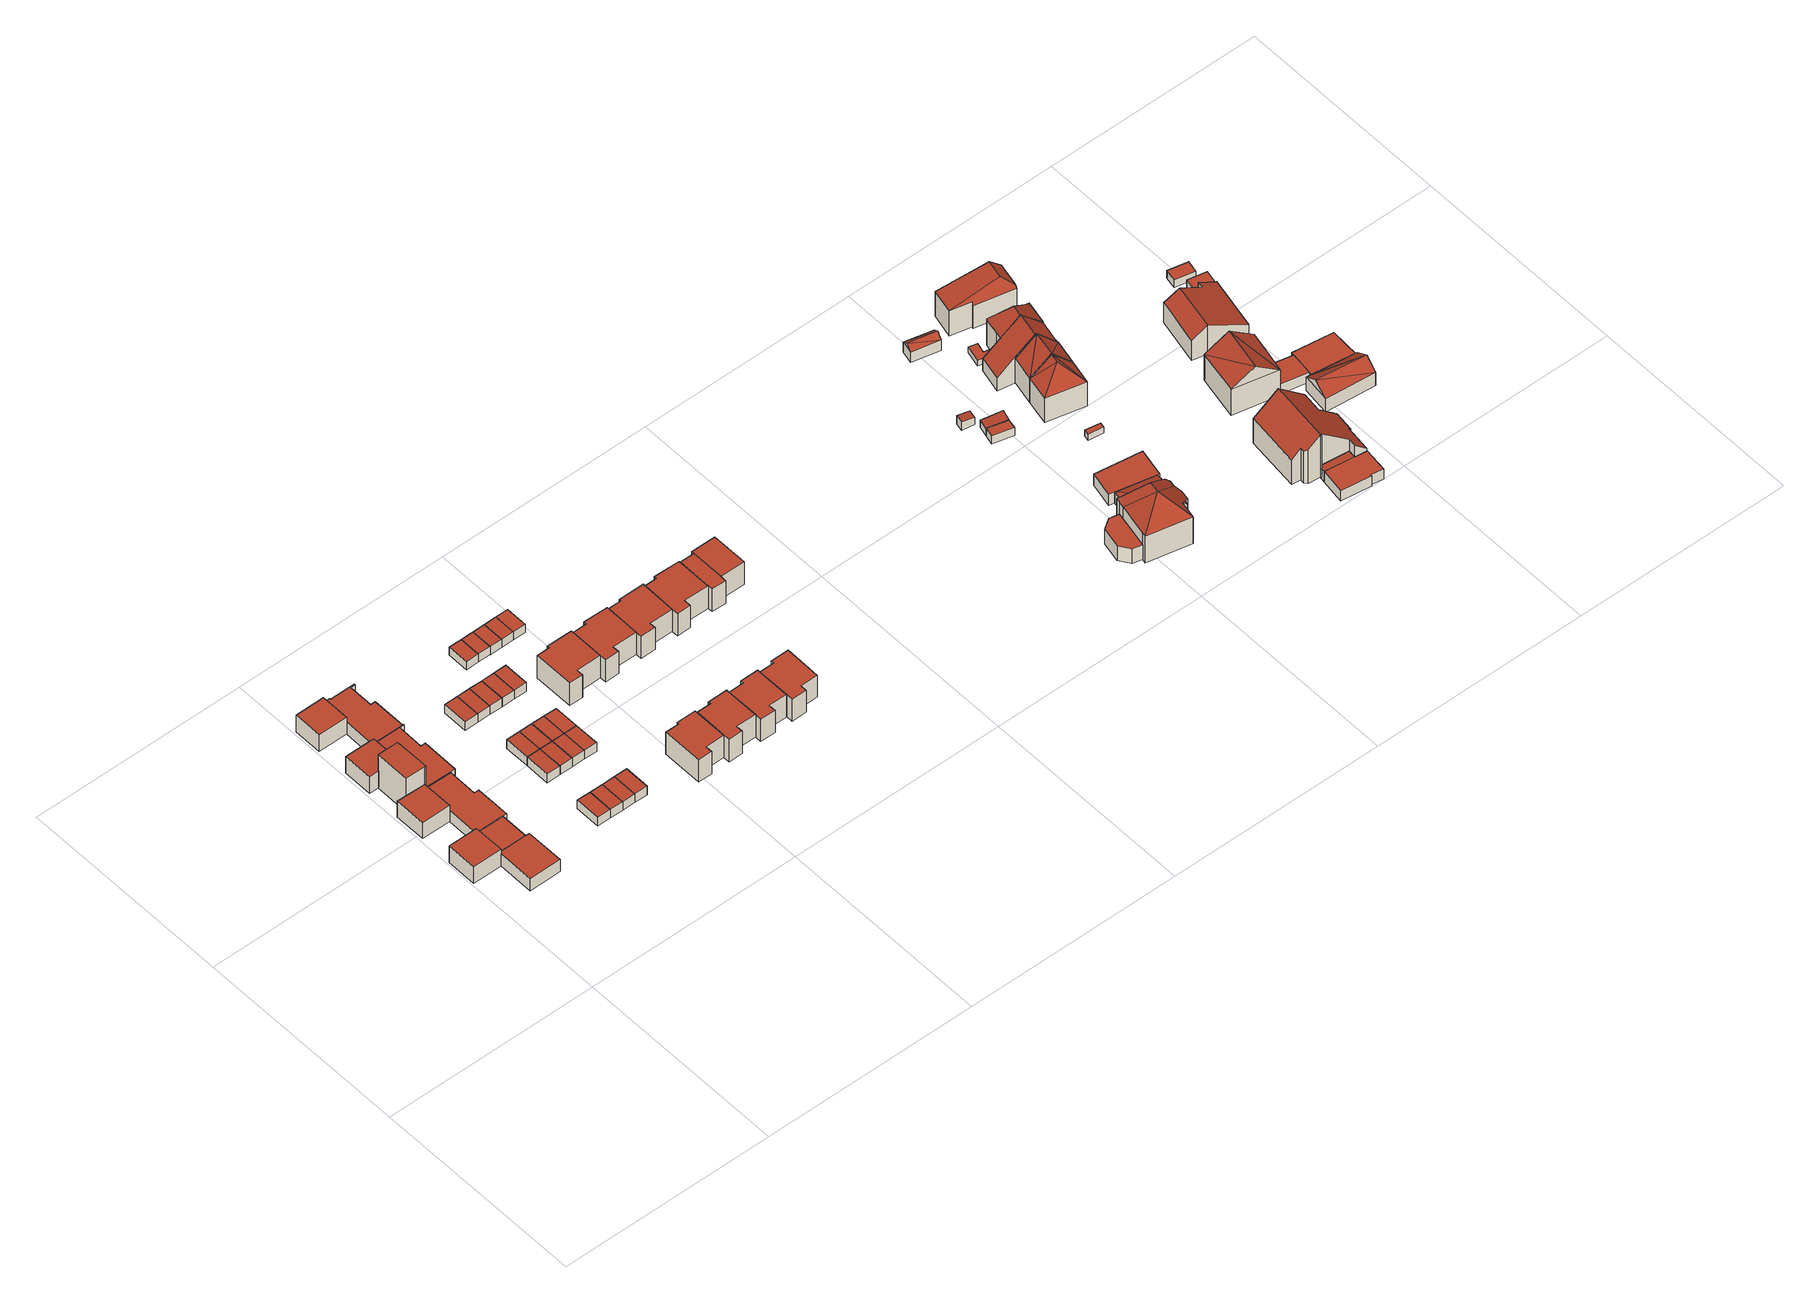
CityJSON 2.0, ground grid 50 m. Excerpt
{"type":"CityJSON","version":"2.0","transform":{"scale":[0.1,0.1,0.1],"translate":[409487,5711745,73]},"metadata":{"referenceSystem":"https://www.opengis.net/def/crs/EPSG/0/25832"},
"CityObjects":{
"building1":{"type":"Building","attributes":{"Gemeindeschluessel":"05978036","Geometrietyp2DReferenz":"3000","function":"31001_1000"},"children":["building1-1","building1-2","building1-3"]},
"building1-1":{"type":"BuildingPart","attributes":{"roofType":"1000","measuredHeight":3.28},"parents":["building1"],"geometry":[{"type":"MultiSurface","lod":"2","boundaries":[[[0,1,2,3]],[[1,4,5,2]],[[6,7,8,9]],[[6,0,3,7]],[[6,9,10,4,1,0]],[[3,2,5,11,8,7]],[[11,5,4,10]],[[9,8,11,10]]],"semantics":{"surfaces":[{"type":"WallSurface"},{"type":"RoofSurface"},{"type":"GroundSurface"},{"type":"ClosureSurface"}],"values":[0,0,0,0,1,2,3,3]}}]},
"building1-2":{"type":"BuildingPart","attributes":{"roofType":"1000","measuredHeight":3.27},"parents":["building1"],"geometry":[{"type":"MultiSurface","lod":"2","boundaries":[[[12,13,14,15]],[[13,9,8,14]],[[10,9,13,12]],[[15,14,8,11]],[[11,8,9,10]],[[11,10,12,15]]],"semantics":{"surfaces":[{"type":"WallSurface"},{"type":"RoofSurface"},{"type":"GroundSurface"},{"type":"ClosureSurface"}],"values":[0,0,1,2,3,3]}}]},
"building1-3":{"type":"BuildingPart","attributes":{"roofType":"1000","measuredHeight":4.59},"parents":["building1"],"geometry":[{"type":"MultiSurface","lod":"2","boundaries":[[[16,17,12,15,18]],[[19,20,21,5,4]],[[20,16,18,21]],[[20,19,17,16]],[[18,15,11,5,21]],[[4,10,12,17,19]],[[4,5,11,10]],[[10,11,15,12]]],"semantics":{"surfaces":[{"type":"WallSurface"},{"type":"RoofSurface"},{"type":"GroundSurface"},{"type":"ClosureSurface"}],"values":[0,0,0,1,2,0,3,3]}}]},
"building2":{"type":"Building","attributes":{"Gemeindeschluessel":"05978036","Geometrietyp2DReferenz":"3000","function":"31001_1000"},"children":["building2-1","building2-2"]},
"building2-1":{"type":"BuildingPart","attributes":{"roofType":"1000","measuredHeight":4.39},"parents":["building2"],"geometry":[{"type":"MultiSurface","lod":"2","boundaries":[[[22,23,24,25,26]],[[27,28,29,30,31]],[[28,22,26,29]],[[28,27,23,22]],[[26,25,30,29]],[[31,24,23,27]],[[31,30,25,24]]],"semantics":{"surfaces":[{"type":"WallSurface"},{"type":"RoofSurface"},{"type":"GroundSurface"},{"type":"ClosureSurface"}],"values":[0,0,0,1,2,0,3]}}]},
"building2-2":{"type":"BuildingPart","attributes":{"roofType":"1000","measuredHeight":3.08},"parents":["building2"],"geometry":[{"type":"MultiSurface","lod":"2","boundaries":[[[32,33,34,35]],[[33,36,37,34]],[[36,31,30,37]],[[24,38,39,25]],[[38,40,41,39]],[[40,42,43,41]],[[42,44,45,43]],[[44,32,35,45]],[[44,42,40,38,24,31,36,33,32]],[[35,34,37,30,25,39,41,43,45]],[[25,30,31,24]]],"semantics":{"surfaces":[{"type":"WallSurface"},{"type":"RoofSurface"},{"type":"GroundSurface"},{"type":"ClosureSurface"}],"values":[0,0,0,0,0,0,0,0,1,2,3]}}]},
"building3":{"type":"Building","attributes":{"Gemeindeschluessel":"05978036","Geometrietyp2DReferenz":"3000","function":"31001_1000"},"children":["building3-1","building3-2","building3-3"]},
"building3-1":{"type":"BuildingPart","attributes":{"roofType":"1000","measuredHeight":4.58},"parents":["building3"],"geometry":[{"type":"MultiSurface","lod":"2","boundaries":[[[46,47,48,49]],[[47,50,51,48]],[[50,52,53,51]],[[52,54,55,56,53]],[[54,52,50,47,46,57]],[[58,49,48,51,53,56]],[[49,58,59,57,46]],[[59,55,54,57]],[[58,56,55,59]]],"semantics":{"surfaces":[{"type":"WallSurface"},{"type":"RoofSurface"},{"type":"GroundSurface"},{"type":"ClosureSurface"}],"values":[0,0,0,0,1,2,3,0,3]}}]},
"building3-2":{"type":"BuildingPart","attributes":{"roofType":"1000","measuredHeight":3.16},"parents":["building3"],"geometry":[{"type":"MultiSurface","lod":"2","boundaries":[[[60,61,62,63]],[[61,64,65,62]],[[55,66,67,56]],[[66,68,69,67]],[[68,70,71,69]],[[70,72,73,71]],[[72,74,75,73]],[[74,76,77,75]],[[76,78,79,77]],[[78,80,81,79]],[[80,60,63,81]],[[80,78,76,74,72,70,68,66,55,59,64,61,60]],[[63,62,65,58,56,67,69,71,73,75,77,79,81]],[[56,58,59,55]],[[58,65,64,59]]],"semantics":{"surfaces":[{"type":"WallSurface"},{"type":"RoofSurface"},{"type":"GroundSurface"},{"type":"ClosureSurface"}],"values":[0,0,0,0,0,0,0,0,0,0,0,1,2,3,3]}}]},
"building3-3":{"type":"BuildingPart","attributes":{"roofType":"9999","measuredHeight":9.16},"parents":["building3"],"geometry":[{"type":"MultiSurface","lod":"2","boundaries":[[[82,83,84,85,86]],[[86,85,46,49,87]],[[57,46,85,84]],[[64,59,57,84,83]],[[83,82,88,65,64]],[[82,86,87,88]],[[57,59,58,49,46]],[[58,59,64,65]],[[87,49,58,65,88]]],"semantics":{"surfaces":[{"type":"RoofSurface"},{"type":"WallSurface"},{"type":"GroundSurface"}],"values":[0,1,1,1,1,1,1,1,2]}}]},
"building4":{"type":"Building","attributes":{"Gemeindeschluessel":"05978036","Geometrietyp2DReferenz":"3000","function":"31001_1000"},"children":["building4-1","building4-2"]},
"building4-1":{"type":"BuildingPart","attributes":{"roofType":"1000","measuredHeight":4.59},"parents":["building4"],"geometry":[{"type":"MultiSurface","lod":"2","boundaries":[[[89,90,91,92,93]],[[90,94,95,91]],[[94,96,97,98,95]],[[96,94,90,89]],[[92,91,95,98]],[[93,97,96,89]],[[93,92,98,97]]],"semantics":{"surfaces":[{"type":"WallSurface"},{"type":"RoofSurface"},{"type":"GroundSurface"},{"type":"ClosureSurface"}],"values":[0,0,0,1,2,0,3]}}]},
"building4-2":{"type":"BuildingPart","attributes":{"roofType":"1000","measuredHeight":3.27},"parents":["building4"],"geometry":[{"type":"MultiSurface","lod":"2","boundaries":[[[97,99,100,98]],[[99,101,102,100]],[[101,103,104,102]],[[103,105,106,104]],[[105,107,108,106]],[[107,109,110,108]],[[109,111,112,110]],[[111,68,113,112]],[[68,66,114,113]],[[66,115,116,114]],[[115,93,92,116]],[[115,66,68,111,109,107,105,103,101,99,97,93]],[[92,98,100,102,104,106,108,110,112,113,114,116]],[[98,92,93,97]]],"semantics":{"surfaces":[{"type":"WallSurface"},{"type":"RoofSurface"},{"type":"GroundSurface"},{"type":"ClosureSurface"}],"values":[0,0,0,0,0,0,0,0,0,0,0,1,2,3]}}]},
"building5":{"type":"Building","attributes":{"Gemeindeschluessel":"05978036","Geometrietyp2DReferenz":"3000","function":"31001_2460","roofType":"1000","measuredHeight":2.45},"geometry":[{"type":"MultiSurface","lod":"2","boundaries":[[[117,118,119,120]],[[118,121,122,119]],[[121,123,124,122]],[[123,117,120,124]],[[123,121,118,117]],[[120,119,122,124]]],"semantics":{"surfaces":[{"type":"WallSurface"},{"type":"RoofSurface"},{"type":"GroundSurface"}],"values":[0,0,0,0,1,2]}}]},
"building6":{"type":"Building","attributes":{"Gemeindeschluessel":"05978036","Geometrietyp2DReferenz":"3000","function":"31001_2460","roofType":"1000","measuredHeight":2.44},"geometry":[{"type":"MultiSurface","lod":"2","boundaries":[[[117,123,124,120]],[[123,125,126,124]],[[125,127,128,126]],[[127,117,120,128]],[[127,125,123,117]],[[120,124,126,128]]],"semantics":{"surfaces":[{"type":"WallSurface"},{"type":"RoofSurface"},{"type":"GroundSurface"}],"values":[0,0,0,0,1,2]}}]},
"building7":{"type":"Building","attributes":{"Gemeindeschluessel":"05978036","Geometrietyp2DReferenz":"3000","function":"31001_2460","roofType":"1000","measuredHeight":2.41},"geometry":[{"type":"MultiSurface","lod":"2","boundaries":[[[129,130,131,132]],[[130,133,134,131]],[[133,135,136,134]],[[135,129,132,136]],[[135,133,130,129]],[[132,131,134,136]]],"semantics":{"surfaces":[{"type":"WallSurface"},{"type":"RoofSurface"},{"type":"GroundSurface"}],"values":[0,0,0,0,1,2]}}]},
"building8":{"type":"Building","attributes":{"Gemeindeschluessel":"05978036","Geometrietyp2DReferenz":"3000","function":"31001_2460","roofType":"1000","measuredHeight":2.42},"geometry":[{"type":"MultiSurface","lod":"2","boundaries":[[[129,137,138,132]],[[137,139,140,138]],[[139,130,131,140]],[[130,129,132,131]],[[130,139,137,129]],[[132,138,140,131]]],"semantics":{"surfaces":[{"type":"WallSurface"},{"type":"RoofSurface"},{"type":"GroundSurface"}],"values":[0,0,0,0,1,2]}}]},
"building9":{"type":"Building","attributes":{"Gemeindeschluessel":"05978036","Geometrietyp2DReferenz":"3000","function":"31001_2460","roofType":"1000","measuredHeight":2.46},"geometry":[{"type":"MultiSurface","lod":"2","boundaries":[[[127,125,126,128]],[[125,141,142,126]],[[141,143,144,142]],[[143,127,128,144]],[[143,141,125,127]],[[128,126,142,144]]],"semantics":{"surfaces":[{"type":"WallSurface"},{"type":"RoofSurface"},{"type":"GroundSurface"}],"values":[0,0,0,0,1,2]}}]},
"building10":{"type":"Building","attributes":{"Gemeindeschluessel":"05978036","Geometrietyp2DReferenz":"3000","function":"31001_2460","roofType":"1000","measuredHeight":2.4},"geometry":[{"type":"MultiSurface","lod":"2","boundaries":[[[145,146,147,148]],[[146,149,150,147]],[[149,151,152,150]],[[151,145,148,152]],[[151,149,146,145]],[[148,147,150,152]]],"semantics":{"surfaces":[{"type":"WallSurface"},{"type":"RoofSurface"},{"type":"GroundSurface"}],"values":[0,0,0,0,1,2]}}]},
"building11":{"type":"Building","attributes":{"Gemeindeschluessel":"05978036","Geometrietyp2DReferenz":"3000","function":"31001_2460","roofType":"1000","measuredHeight":2.41},"geometry":[{"type":"MultiSurface","lod":"2","boundaries":[[[133,130,131,134]],[[130,153,154,131]],[[153,155,156,154]],[[155,133,134,156]],[[155,153,130,133]],[[134,131,154,156]]],"semantics":{"surfaces":[{"type":"WallSurface"},{"type":"RoofSurface"},{"type":"GroundSurface"}],"values":[0,0,0,0,1,2]}}]},
"building12":{"type":"Building","attributes":{"Gemeindeschluessel":"05978036","Geometrietyp2DReferenz":"3000","function":"31001_2460","roofType":"1000","measuredHeight":2.45},"geometry":[{"type":"MultiSurface","lod":"2","boundaries":[[[130,139,157,158]],[[139,159,160,157]],[[159,153,161,160]],[[153,130,158,161]],[[153,159,139,130]],[[158,157,160,161]]],"semantics":{"surfaces":[{"type":"WallSurface"},{"type":"RoofSurface"},{"type":"GroundSurface"}],"values":[0,0,0,0,1,2]}}]},
"building13":{"type":"Building","attributes":{"Gemeindeschluessel":"05978036","Geometrietyp2DReferenz":"3000","function":"31001_2460","roofType":"1000","measuredHeight":2.43},"geometry":[{"type":"MultiSurface","lod":"2","boundaries":[[[143,141,142,144]],[[141,162,163,142]],[[162,164,165,163]],[[164,143,144,165]],[[164,162,141,143]],[[144,142,163,165]]],"semantics":{"surfaces":[{"type":"WallSurface"},{"type":"RoofSurface"},{"type":"GroundSurface"}],"values":[0,0,0,0,1,2]}}]},
"building14":{"type":"Building","attributes":{"Gemeindeschluessel":"05978036","Geometrietyp2DReferenz":"3000","function":"31001_2460","roofType":"1000","measuredHeight":2.4},"geometry":[{"type":"MultiSurface","lod":"2","boundaries":[[[145,151,152,148]],[[151,166,167,152]],[[166,168,169,167]],[[168,145,148,169]],[[168,166,151,145]],[[148,152,167,169]]],"semantics":{"surfaces":[{"type":"WallSurface"},{"type":"RoofSurface"},{"type":"GroundSurface"}],"values":[0,0,0,0,1,2]}}]},
"building15":{"type":"Building","attributes":{"Gemeindeschluessel":"05978036","Geometrietyp2DReferenz":"3000","function":"31001_2460","roofType":"1000","measuredHeight":2.41},"geometry":[{"type":"MultiSurface","lod":"2","boundaries":[[[155,153,154,156]],[[153,170,171,154]],[[170,172,173,171]],[[172,155,156,173]],[[172,170,153,155]],[[156,154,171,173]]],"semantics":{"surfaces":[{"type":"WallSurface"},{"type":"RoofSurface"},{"type":"GroundSurface"}],"values":[0,0,0,0,1,2]}}]},
"building16":{"type":"Building","attributes":{"Gemeindeschluessel":"05978036","Geometrietyp2DReferenz":"3000","function":"31001_2460","roofType":"1000","measuredHeight":2.45},"geometry":[{"type":"MultiSurface","lod":"2","boundaries":[[[153,159,160,161]],[[159,174,175,160]],[[174,170,176,175]],[[170,153,161,176]],[[170,174,159,153]],[[161,160,175,176]]],"semantics":{"surfaces":[{"type":"WallSurface"},{"type":"RoofSurface"},{"type":"GroundSurface"}],"values":[0,0,0,0,1,2]}}]},
"building17":{"type":"Building","attributes":{"Gemeindeschluessel":"05978036","Geometrietyp2DReferenz":"3000","function":"31001_2460","roofType":"1000","measuredHeight":2.39},"geometry":[{"type":"MultiSurface","lod":"2","boundaries":[[[168,166,167,169]],[[166,177,178,167]],[[177,179,180,178]],[[179,168,169,180]],[[179,177,166,168]],[[169,167,178,180]]],"semantics":{"surfaces":[{"type":"WallSurface"},{"type":"RoofSurface"},{"type":"GroundSurface"}],"values":[0,0,0,0,1,2]}}]},
"building18":{"type":"Building","attributes":{"Gemeindeschluessel":"05978036","Geometrietyp2DReferenz":"3000","function":"31001_2460","roofType":"1000","measuredHeight":2.36},"geometry":[{"type":"MultiSurface","lod":"2","boundaries":[[[181,172,173,182]],[[172,170,171,173]],[[170,183,184,171]],[[183,185,186,184]],[[185,181,182,186]],[[185,183,170,172,181]],[[182,173,171,184,186]]],"semantics":{"surfaces":[{"type":"WallSurface"},{"type":"RoofSurface"},{"type":"GroundSurface"}],"values":[0,0,0,0,0,1,2]}}]},
"building19":{"type":"Building","attributes":{"Gemeindeschluessel":"05978036","Geometrietyp2DReferenz":"3000","function":"31001_2460","roofType":"1000","measuredHeight":2.41},"geometry":[{"type":"MultiSurface","lod":"2","boundaries":[[[170,174,187,171]],[[174,188,189,187]],[[188,183,184,189]],[[183,170,171,184]],[[183,188,174,170]],[[171,187,189,184]]],"semantics":{"surfaces":[{"type":"WallSurface"},{"type":"RoofSurface"},{"type":"GroundSurface"}],"values":[0,0,0,0,1,2]}}]},
"building20":{"type":"Building","attributes":{"Gemeindeschluessel":"05978036","Geometrietyp2DReferenz":"3000","function":"31001_2460","roofType":"1000","measuredHeight":2.41},"geometry":[{"type":"MultiSurface","lod":"2","boundaries":[[[179,177,178,180]],[[177,190,191,178]],[[190,192,193,191]],[[192,179,180,193]],[[192,190,177,179]],[[180,178,191,193]]],"semantics":{"surfaces":[{"type":"WallSurface"},{"type":"RoofSurface"},{"type":"GroundSurface"}],"values":[0,0,0,0,1,2]}}]},
"building21":{"type":"Building","attributes":{"Gemeindeschluessel":"05978036","Geometrietyp2DReferenz":"3000","function":"31001_2460","roofType":"1000","measuredHeight":2.42},"geometry":[{"type":"MultiSurface","lod":"2","boundaries":[[[192,190,191,193]],[[190,194,195,191]],[[194,196,197,195]],[[196,192,193,197]],[[196,194,190,192]],[[193,191,195,197]]],"semantics":{"surfaces":[{"type":"WallSurface"},{"type":"RoofSurface"},{"type":"GroundSurface"}],"values":[0,0,0,0,1,2]}}]},
"building22":{"type":"Building","attributes":{"Gemeindeschluessel":"05978036","Geometrietyp2DReferenz":"3000","function":"31001_2460","roofType":"1000","measuredHeight":2.28},"geometry":[{"type":"MultiSurface","lod":"2","boundaries":[[[198,199,200,201]],[[199,202,203,200]],[[202,204,205,203]],[[204,198,201,205]],[[204,202,199,198]],[[201,200,203,205]]],"semantics":{"surfaces":[{"type":"WallSurface"},{"type":"RoofSurface"},{"type":"GroundSurface"}],"values":[0,0,0,0,1,2]}}]},
"building23":{"type":"Building","attributes":{"Gemeindeschluessel":"05978036","Geometrietyp2DReferenz":"3000","function":"31001_1000","roofType":"1000","measuredHeight":6.17},"geometry":[{"type":"MultiSurface","lod":"2","boundaries":[[[206,207,208,209]],[[207,210,211,208]],[[210,212,213,211]],[[212,214,215,213]],[[214,216,217,215]],[[216,218,219,217]],[[218,220,221,219]],[[220,222,223,221]],[[222,206,209,223]],[[222,220,218,216,214,212,210,207,206]],[[209,208,211,213,215,217,219,221,223]]],"semantics":{"surfaces":[{"type":"WallSurface"},{"type":"RoofSurface"},{"type":"GroundSurface"}],"values":[0,0,0,0,0,0,0,0,0,1,2]}}]},
"building24":{"type":"Building","attributes":{"Gemeindeschluessel":"05978036","Geometrietyp2DReferenz":"3000","function":"31001_2460","roofType":"1000","measuredHeight":2.29},"geometry":[{"type":"MultiSurface","lod":"2","boundaries":[[[204,202,203,205]],[[202,224,225,203]],[[224,226,227,225]],[[226,204,205,227]],[[226,224,202,204]],[[205,203,225,227]]],"semantics":{"surfaces":[{"type":"WallSurface"},{"type":"RoofSurface"},{"type":"GroundSurface"}],"values":[0,0,0,0,1,2]}}]},
"building25":{"type":"Building","attributes":{"Gemeindeschluessel":"05978036","Geometrietyp2DReferenz":"3000","function":"31001_2460","roofType":"1000","measuredHeight":2.33},"geometry":[{"type":"MultiSurface","lod":"2","boundaries":[[[226,224,228,229]],[[224,230,231,228]],[[230,232,233,231]],[[232,226,229,233]],[[232,230,224,226]],[[229,228,231,233]]],"semantics":{"surfaces":[{"type":"WallSurface"},{"type":"RoofSurface"},{"type":"GroundSurface"}],"values":[0,0,0,0,1,2]}}]},
"building26":{"type":"Building","attributes":{"Gemeindeschluessel":"05978036","Geometrietyp2DReferenz":"3000","function":"31001_1000","roofType":"1000","measuredHeight":6.15},"geometry":[{"type":"MultiSurface","lod":"2","boundaries":[[[234,235,236,237]],[[235,238,239,236]],[[238,240,241,239]],[[240,242,243,241]],[[242,244,245,243]],[[244,246,247,245]],[[246,248,249,247]],[[248,250,251,249]],[[250,234,237,251]],[[250,248,246,244,242,240,238,235,234]],[[237,236,239,241,243,245,247,249,251]]],"semantics":{"surfaces":[{"type":"WallSurface"},{"type":"RoofSurface"},{"type":"GroundSurface"}],"values":[0,0,0,0,0,0,0,0,0,1,2]}}]},
"building27":{"type":"Building","attributes":{"Gemeindeschluessel":"05978036","Geometrietyp2DReferenz":"3000","function":"31001_2460","roofType":"1000","measuredHeight":2.33},"geometry":[{"type":"MultiSurface","lod":"2","boundaries":[[[232,230,231,233]],[[230,252,253,231]],[[252,254,255,253]],[[254,232,233,255]],[[254,252,230,232]],[[233,231,253,255]]],"semantics":{"surfaces":[{"type":"WallSurface"},{"type":"RoofSurface"},{"type":"GroundSurface"}],"values":[0,0,0,0,1,2]}}]},
"building28":{"type":"Building","attributes":{"Gemeindeschluessel":"05978036","Geometrietyp2DReferenz":"3000","function":"31001_1000","roofType":"1000","measuredHeight":6.19},"geometry":[{"type":"MultiSurface","lod":"2","boundaries":[[[256,257,209,258]],[[257,259,223,209]],[[259,260,261,223]],[[260,262,263,261]],[[262,264,265,263]],[[264,266,267,265]],[[266,268,269,267]],[[268,270,271,269]],[[270,272,273,271]],[[272,256,258,273]],[[272,270,268,266,264,262,260,259,257,256]],[[258,209,223,261,263,265,267,269,271,273]]],"semantics":{"surfaces":[{"type":"WallSurface"},{"type":"RoofSurface"},{"type":"GroundSurface"}],"values":[0,0,0,0,0,0,0,0,0,0,1,2]}}]},
"building29":{"type":"Building","attributes":{"Gemeindeschluessel":"05978036","Geometrietyp2DReferenz":"3000","function":"31001_2460","roofType":"1000","measuredHeight":2.33},"geometry":[{"type":"MultiSurface","lod":"2","boundaries":[[[254,252,253,255]],[[252,274,275,253]],[[274,276,277,275]],[[276,254,255,277]],[[276,274,252,254]],[[255,253,275,277]]],"semantics":{"surfaces":[{"type":"WallSurface"},{"type":"RoofSurface"},{"type":"GroundSurface"}],"values":[0,0,0,0,1,2]}}]},
"building30":{"type":"Building","attributes":{"Gemeindeschluessel":"05978036","Geometrietyp2DReferenz":"3000","function":"31001_1000","roofType":"1000","measuredHeight":6.08},"geometry":[{"type":"MultiSurface","lod":"2","boundaries":[[[278,234,279,280]],[[234,250,281,279]],[[250,282,283,281]],[[282,284,285,283]],[[284,286,287,285]],[[286,288,289,287]],[[288,290,291,289]],[[290,292,293,291]],[[292,294,295,293]],[[294,278,280,295]],[[294,292,290,288,286,284,282,250,234,278]],[[280,279,281,283,285,287,289,291,293,295]]],"semantics":{"surfaces":[{"type":"WallSurface"},{"type":"RoofSurface"},{"type":"GroundSurface"}],"values":[0,0,0,0,0,0,0,0,0,0,1,2]}}]},
"building31":{"type":"Building","attributes":{"Gemeindeschluessel":"05978036","Geometrietyp2DReferenz":"3000","function":"31001_1000","roofType":"1000","measuredHeight":6.13},"geometry":[{"type":"MultiSurface","lod":"2","boundaries":[[[296,297,269,298]],[[297,299,267,269]],[[299,300,301,267]],[[300,302,303,301]],[[302,304,305,303]],[[304,306,307,305]],[[306,308,309,307]],[[308,310,311,309]],[[310,312,313,311]],[[312,296,298,313]],[[312,310,308,306,304,302,300,299,297,296]],[[298,269,267,301,303,305,307,309,311,313]]],"semantics":{"surfaces":[{"type":"WallSurface"},{"type":"RoofSurface"},{"type":"GroundSurface"}],"values":[0,0,0,0,0,0,0,0,0,0,1,2]}}]},
"building32":{"type":"Building","attributes":{"Gemeindeschluessel":"05978036","Geometrietyp2DReferenz":"3000","function":"31001_1000","roofType":"1000","measuredHeight":6.08},"geometry":[{"type":"MultiSurface","lod":"2","boundaries":[[[314,290,291,315]],[[290,288,289,291]],[[288,316,317,289]],[[316,318,319,317]],[[318,320,321,319]],[[320,322,323,321]],[[322,324,325,323]],[[324,326,327,325]],[[326,328,329,327]],[[328,314,315,329]],[[328,326,324,322,320,318,316,288,290,314]],[[315,291,289,317,319,321,323,325,327,329]]],"semantics":{"surfaces":[{"type":"WallSurface"},{"type":"RoofSurface"},{"type":"GroundSurface"}],"values":[0,0,0,0,0,0,0,0,0,0,1,2]}}]},
"building33":{"type":"Building","attributes":{"Gemeindeschluessel":"05978036","Geometrietyp2DReferenz":"3000","function":"31001_1000","roofType":"1000","measuredHeight":6.02},"geometry":[{"type":"MultiSurface","lod":"2","boundaries":[[[330,308,331,332]],[[308,306,333,331]],[[306,334,335,333]],[[334,336,337,335]],[[336,338,339,337]],[[338,340,341,339]],[[340,342,343,341]],[[342,344,345,343]],[[344,330,332,345]],[[344,342,340,338,336,334,306,308,330]],[[332,331,333,335,337,339,341,343,345]]],"semantics":{"surfaces":[{"type":"WallSurface"},{"type":"RoofSurface"},{"type":"GroundSurface"}],"values":[0,0,0,0,0,0,0,0,0,1,2]}}]},
"building34":{"type":"Building","attributes":{"Gemeindeschluessel":"05978036","Geometrietyp2DReferenz":"3000","function":"31001_1000","roofType":"1000","measuredHeight":6.11},"geometry":[{"type":"MultiSurface","lod":"2","boundaries":[[[346,324,325,347]],[[324,322,323,325]],[[322,348,349,323]],[[348,350,351,349]],[[350,352,353,351]],[[352,354,355,353]],[[354,356,357,355]],[[356,358,359,357]],[[358,360,361,359]],[[360,346,347,361]],[[360,358,356,354,352,350,348,322,324,346]],[[347,325,323,349,351,353,355,357,359,361]]],"semantics":{"surfaces":[{"type":"WallSurface"},{"type":"RoofSurface"},{"type":"GroundSurface"}],"values":[0,0,0,0,0,0,0,0,0,0,1,2]}}]},
"building35":{"type":"Building","attributes":{"Gemeindeschluessel":"05978036","Geometrietyp2DReferenz":"3000","function":"31001_1000"},"children":["building35-1","building35-2"]},
"building35-1":{"type":"BuildingPart","attributes":{"roofType":"1000","measuredHeight":6.22},"parents":["building35"],"geometry":[{"type":"MultiSurface","lod":"2","boundaries":[[[362,363,357,364]],[[363,365,355,357]],[[365,366,367,355]],[[368,369,370,371]],[[368,362,364,369]],[[368,371,366,365,363,362]],[[364,357,355,367,370,369]],[[371,370,367,366]]],"semantics":{"surfaces":[{"type":"WallSurface"},{"type":"RoofSurface"},{"type":"GroundSurface"},{"type":"ClosureSurface"}],"values":[0,0,0,0,0,1,2,3]}}]},
"building35-2":{"type":"BuildingPart","attributes":{"roofType":"1000","measuredHeight":6.2},"parents":["building35"],"geometry":[{"type":"MultiSurface","lod":"2","boundaries":[[[372,373,374,375]],[[373,371,370,374]],[[366,376,377,367]],[[376,372,375,377]],[[376,366,371,373,372]],[[375,374,370,367,377]],[[367,370,371,366]]],"semantics":{"surfaces":[{"type":"WallSurface"},{"type":"RoofSurface"},{"type":"GroundSurface"},{"type":"ClosureSurface"}],"values":[0,0,0,0,1,2,3]}}]},
"building36":{"type":"Building","attributes":{"Gemeindeschluessel":"05978036","Geometrietyp2DReferenz":"3000","function":"31001_1000"},"children":["building36-1","building36-2"]},
"building36-1":{"type":"BuildingPart","attributes":{"roofType":"1000","measuredHeight":3.98},"parents":["building36"],"geometry":[{"type":"MultiSurface","lod":"2","boundaries":[[[378,379,380,381]],[[379,382,383,380]],[[382,384,385,383]],[[386,387,388,389]],[[387,378,381,388]],[[387,386,390,384,382,379,378]],[[381,380,383,385,391,389,388]],[[389,391,390,386]],[[391,385,384,390]]],"semantics":{"surfaces":[{"type":"WallSurface"},{"type":"RoofSurface"},{"type":"GroundSurface"},{"type":"ClosureSurface"}],"values":[0,0,0,0,0,1,2,3,3]}}]},
"building36-2":{"type":"BuildingPart","attributes":{"roofType":"3200","measuredHeight":12.76},"parents":["building36"],"geometry":[{"type":"MultiSurface","lod":"2","boundaries":[[[392,393,394,395]],[[393,396,397,394]],[[396,398,399,397]],[[398,400,401,399]],[[400,402,389,401]],[[402,386,389]],[[403,385,384]],[[403,404,405,385]],[[404,406,407,405]],[[406,408,409,407]],[[408,410,411,409]],[[410,412,413,411]],[[412,414,415,413]],[[414,416,417,415]],[[416,418,419,417]],[[418,392,395,419]],[[408,406,404,420]],[[400,398,421]],[[404,403,422,421,420]],[[422,402,400,421]],[[414,412,410,408,420,421]],[[398,396,393,392,418,416,414,421]],[[395,394,397,399,401,389,391,385,405,407,409,411,413,415,417,419]],[[390,386,402,422]],[[391,389,386,390]],[[403,384,390,422]],[[391,390,384,385]]],"semantics":{"surfaces":[{"type":"WallSurface"},{"type":"RoofSurface"},{"type":"GroundSurface"},{"type":"ClosureSurface"}],"values":[0,0,0,0,0,0,0,0,0,0,0,0,0,0,0,0,1,1,1,1,1,1,2,0,3,0,3]}}]},
"building37":{"type":"Building","attributes":{"Gemeindeschluessel":"05978036","Geometrietyp2DReferenz":"3000","function":"31001_2460","roofType":"2100","measuredHeight":2.32},"geometry":[{"type":"MultiSurface","lod":"2","boundaries":[[[423,424,425,426]],[[424,427,428,425]],[[427,429,430,428]],[[429,423,426,430]],[[429,427,424,423]],[[426,425,428,430]]],"semantics":{"surfaces":[{"type":"WallSurface"},{"type":"RoofSurface"},{"type":"GroundSurface"}],"values":[0,0,0,0,1,2]}}]},
"building38":{"type":"Building","attributes":{"Gemeindeschluessel":"05978036","Geometrietyp2DReferenz":"3000","function":"51009_1610","roofType":"5000","measuredHeight":3.89},"geometry":[{"type":"MultiSurface","lod":"2","boundaries":[[[431,432,433,434]],[[432,435,411,433]],[[435,436,407,411]],[[436,431,434,407]],[[437,438,436,435]],[[437,435,432]],[[438,437,432,431]],[[438,431,436]],[[434,433,411,407]]],"semantics":{"surfaces":[{"type":"WallSurface"},{"type":"RoofSurface"},{"type":"GroundSurface"}],"values":[0,0,0,0,1,0,1,1,2]}}]},
"building39":{"type":"Building","attributes":{"Gemeindeschluessel":"05978036","Geometrietyp2DReferenz":"3000","function":"31001_2460","roofType":"2100","measuredHeight":2.14},"geometry":[{"type":"MultiSurface","lod":"2","boundaries":[[[439,440,441,442]],[[440,443,444,441]],[[443,445,446,444]],[[445,439,442,446]],[[445,443,440,439]],[[442,441,444,446]]],"semantics":{"surfaces":[{"type":"WallSurface"},{"type":"RoofSurface"},{"type":"GroundSurface"}],"values":[0,0,0,0,1,2]}}]},
"building40":{"type":"Building","attributes":{"Gemeindeschluessel":"05978036","Geometrietyp2DReferenz":"3000","function":"31001_2460","roofType":"2100","measuredHeight":2.29},"geometry":[{"type":"MultiSurface","lod":"2","boundaries":[[[447,448,441,444]],[[448,449,450,441]],[[449,451,452,450]],[[451,447,444,452]],[[451,449,448,447]],[[444,441,450,452]]],"semantics":{"surfaces":[{"type":"WallSurface"},{"type":"RoofSurface"},{"type":"GroundSurface"}],"values":[0,0,0,0,1,2]}}]},
"building41":{"type":"Building","attributes":{"Gemeindeschluessel":"05978036","Geometrietyp2DReferenz":"3000","function":"31001_2460","roofType":"1000","measuredHeight":3.04},"geometry":[{"type":"MultiSurface","lod":"2","boundaries":[[[453,454,455,456]],[[454,457,458,455]],[[457,459,460,458]],[[459,432,433,460]],[[432,431,434,433]],[[431,453,456,434]],[[431,432,459,457,454,453]],[[456,455,458,460,433,434]]],"semantics":{"surfaces":[{"type":"WallSurface"},{"type":"RoofSurface"},{"type":"GroundSurface"}],"values":[0,0,0,0,0,0,1,2]}}]},
"building42":{"type":"Building","attributes":{"Gemeindeschluessel":"05978036","Geometrietyp2DReferenz":"3000","function":"31001_2500","roofType":"1000","measuredHeight":1.71},"geometry":[{"type":"MultiSurface","lod":"2","boundaries":[[[461,462,463,464]],[[462,465,466,463]],[[465,467,468,466]],[[467,461,464,468]],[[467,465,462,461]],[[464,463,466,468]]],"semantics":{"surfaces":[{"type":"WallSurface"},{"type":"RoofSurface"},{"type":"GroundSurface"}],"values":[0,0,0,0,1,2]}}]},
"building43":{"type":"Building","attributes":{"Gemeindeschluessel":"05978036","Geometrietyp2DReferenz":"3000","function":"31001_2460","roofType":"3100","measuredHeight":3.82},"geometry":[{"type":"MultiSurface","lod":"2","boundaries":[[[469,470,471,472]],[[470,473,474,471]],[[473,475,476,474]],[[475,469,472,476]],[[473,470,477]],[[469,475,478]],[[469,477,470]],[[477,469,478]],[[478,473,477]],[[473,478,475]],[[472,471,474,476]]],"semantics":{"surfaces":[{"type":"WallSurface"},{"type":"RoofSurface"},{"type":"GroundSurface"}],"values":[0,0,0,0,0,0,1,1,1,1,2]}}]},
"building44":{"type":"Building","attributes":{"Gemeindeschluessel":"05978036","Geometrietyp2DReferenz":"3000","function":"31001_1000","roofType":"5000","measuredHeight":11.13},"geometry":[{"type":"MultiSurface","lod":"2","boundaries":[[[479,480,481,482]],[[480,483,484,481]],[[483,485,486,484]],[[485,479,482,486]],[[483,480,487]],[[479,485,488]],[[488,480,479]],[[480,488,487]],[[485,487,488]],[[487,485,483]],[[482,481,484,486]]],"semantics":{"surfaces":[{"type":"WallSurface"},{"type":"RoofSurface"},{"type":"GroundSurface"}],"values":[0,0,0,0,1,0,1,1,1,1,2]}}]},
"building45":{"type":"Building","attributes":{"Gemeindeschluessel":"05978036","Geometrietyp2DReferenz":"3000","function":"31001_1000","roofType":"3100","measuredHeight":11.29},"geometry":[{"type":"MultiSurface","lod":"2","boundaries":[[[485,489,490,486]],[[489,491,492,490]],[[491,479,482,492]],[[479,485,486,482]],[[491,489,493]],[[485,479,494]],[[485,493,489]],[[493,485,494]],[[494,491,493]],[[491,494,479]],[[486,490,492,482]]],"semantics":{"surfaces":[{"type":"WallSurface"},{"type":"RoofSurface"},{"type":"GroundSurface"}],"values":[0,0,0,0,0,0,1,1,1,1,2]}}]},
"building46":{"type":"Building","attributes":{"Gemeindeschluessel":"05978036","Geometrietyp2DReferenz":"3000","function":"31001_1000","roofType":"5000","measuredHeight":11.3},"geometry":[{"type":"MultiSurface","lod":"2","boundaries":[[[495,496,497,498]],[[496,499,500,497]],[[499,501,502,500]],[[501,503,504,502]],[[503,505,506,504]],[[505,507,508,506]],[[507,495,498,508]],[[505,503,509,510,507]],[[510,509,501,499,496,495]],[[503,501,509]],[[495,507,510]],[[498,497,500,502,504,506,508]]],"semantics":{"surfaces":[{"type":"WallSurface"},{"type":"RoofSurface"},{"type":"GroundSurface"}],"values":[0,0,0,0,0,0,0,1,1,0,0,2]}}]},
"building47":{"type":"Building","attributes":{"Gemeindeschluessel":"05978036","Geometrietyp2DReferenz":"3000","function":"31001_1000"},"children":["building47-1","building47-2"]},
"building47-1":{"type":"BuildingPart","attributes":{"roofType":"5000","measuredHeight":11.48},"parents":["building47"],"geometry":[{"type":"MultiSurface","lod":"2","boundaries":[[[511,512,513,514]],[[512,515,516,517,513]],[[518,519,520,521]],[[522,523,519,524]],[[525,522,524,518,515,512]],[[511,523,522,525]],[[512,511,525]],[[519,518,524]],[[514,513,517,526,521,520]],[[521,526,527,516,515,518]],[[526,517,516,527]],[[514,520,519,523,511]],[[511,523,519]]],"semantics":{"surfaces":[{"type":"WallSurface"},{"type":"RoofSurface"},{"type":"GroundSurface"},{"type":"ClosureSurface"}],"values":[0,0,0,1,1,1,0,0,2,0,3,0,3]}}]},
"building47-2":{"type":"BuildingPart","attributes":{"roofType":"1000","measuredHeight":1.43},"parents":["building47"],"geometry":[{"type":"MultiSurface","lod":"2","boundaries":[[[528,529,530,531]],[[529,532,533,530]],[[532,534,535,533]],[[534,527,526,535]],[[516,528,531,517]],[[516,527,534,532,529,528]],[[531,530,533,535,526,517]],[[517,526,527,516]]],"semantics":{"surfaces":[{"type":"WallSurface"},{"type":"RoofSurface"},{"type":"GroundSurface"},{"type":"ClosureSurface"}],"values":[0,0,0,0,0,1,2,3]}}]},
"building48":{"type":"Building","attributes":{"Gemeindeschluessel":"05978036","Geometrietyp2DReferenz":"3000","function":"31001_1000","roofType":"5000","measuredHeight":9.03},"geometry":[{"type":"MultiSurface","lod":"2","boundaries":[[[536,537,538,539]],[[537,540,541,538]],[[540,542,543,541]],[[542,544,545,543]],[[544,546,547,545]],[[546,548,549,547]],[[548,550,551,549]],[[550,552,553,551]],[[552,554,555,553]],[[554,556,557,555]],[[556,558,559,557]],[[558,536,539,559]],[[554,552,550,548,546,560]],[[546,544,542,540,537,536,560]],[[536,558,556,554,560]],[[539,538,541,543,545,547,549,551,553,555,557,559]]],"semantics":{"surfaces":[{"type":"WallSurface"},{"type":"RoofSurface"},{"type":"GroundSurface"}],"values":[0,0,0,0,0,0,0,0,0,0,0,0,1,1,1,2]}}]},
"building49":{"type":"Building","attributes":{"Gemeindeschluessel":"05978036","Geometrietyp2DReferenz":"3000","function":"31001_2460"},"children":["building49-1","building49-2"]},
"building49-1":{"type":"BuildingPart","attributes":{"roofType":"1000","measuredHeight":2.83},"parents":["building49"],"geometry":[{"type":"MultiSurface","lod":"2","boundaries":[[[561,562,563,564]],[[562,565,566,563]],[[565,567,568,566]],[[567,569,570,568]],[[571,572,573,574]],[[571,575,576,572]],[[575,561,564,576]],[[575,571,574,569,567,565,562,561]],[[564,563,566,568,570,573,572,576]],[[574,573,570,569]]],"semantics":{"surfaces":[{"type":"WallSurface"},{"type":"RoofSurface"},{"type":"GroundSurface"},{"type":"ClosureSurface"}],"values":[0,0,0,0,0,0,0,1,2,3]}}]},
"building49-2":{"type":"BuildingPart","attributes":{"roofType":"2100","measuredHeight":2.88},"parents":["building49"],"geometry":[{"type":"MultiSurface","lod":"2","boundaries":[[[577,574,573,578]],[[569,579,580,570]],[[579,581,582,580]],[[581,577,578,582]],[[581,579,569,574,577]],[[578,573,570,580,582]],[[570,573,574,569]]],"semantics":{"surfaces":[{"type":"WallSurface"},{"type":"RoofSurface"},{"type":"GroundSurface"},{"type":"ClosureSurface"}],"values":[0,0,0,0,1,2,3]}}]},
"building50":{"type":"Building","attributes":{"Gemeindeschluessel":"05978036","Geometrietyp2DReferenz":"3000","function":"31001_1000","roofType":"3100","measuredHeight":11.63},"geometry":[{"type":"MultiSurface","lod":"2","boundaries":[[[583,584,585,586]],[[584,587,588,585]],[[587,589,590,588]],[[589,591,592,590]],[[591,593,594,592]],[[593,595,596,594]],[[595,597,598,596]],[[597,599,600,598]],[[599,601,602,600]],[[601,603,604,602]],[[603,605,606,604]],[[605,607,608,606]],[[607,609,610,608]],[[609,611,612,610]],[[611,613,614,612]],[[613,615,616,614]],[[615,583,586,616]],[[611,609,607,605,603,601,599]],[[599,597,595,593,591,589,587,584,583,615,613,611]],[[586,585,588,590,592,594,596,598,600,602,604,606,608,610,612,614,616]]],"semantics":{"surfaces":[{"type":"WallSurface"},{"type":"RoofSurface"},{"type":"GroundSurface"}],"values":[0,0,0,0,0,0,0,0,0,0,0,0,0,0,0,0,0,1,1,2]}}]},
"building51":{"type":"Building","attributes":{"Gemeindeschluessel":"05978036","Geometrietyp2DReferenz":"3000","function":"31001_1000"},"children":["building51-1","building51-2"]},
"building51-1":{"type":"BuildingPart","attributes":{"roofType":"3100","measuredHeight":10.86},"parents":["building51"],"geometry":[{"type":"MultiSurface","lod":"2","boundaries":[[[617,618,619,620]],[[618,621,622,619]],[[621,623,622]],[[624,625,626,627]],[[625,617,620,626]],[[617,628,629]],[[628,617,625]],[[624,621,618,629]],[[624,629,628]],[[624,628,625]],[[617,629,618]],[[620,619,622,630,627,626]],[[627,630,631,623,621,624]],[[630,622,623,631]]],"semantics":{"surfaces":[{"type":"WallSurface"},{"type":"RoofSurface"},{"type":"GroundSurface"},{"type":"ClosureSurface"}],"values":[0,0,0,0,0,1,1,1,1,0,0,2,0,3]}}]},
"building51-2":{"type":"BuildingPart","attributes":{"roofType":"1000","measuredHeight":2.79},"parents":["building51"],"geometry":[{"type":"MultiSurface","lod":"2","boundaries":[[[632,631,630,633]],[[623,634,635,622]],[[634,632,633,635]],[[634,623,631,632]],[[633,630,622,635]],[[622,630,631,623]]],"semantics":{"surfaces":[{"type":"WallSurface"},{"type":"RoofSurface"},{"type":"GroundSurface"},{"type":"ClosureSurface"}],"values":[0,0,0,1,2,3]}}]},
"building52":{"type":"Building","attributes":{"Gemeindeschluessel":"05978036","Geometrietyp2DReferenz":"3000","function":"31001_1000","roofType":"3100","measuredHeight":7.85},"geometry":[{"type":"MultiSurface","lod":"2","boundaries":[[[636,637,638,639]],[[637,640,641,638]],[[640,642,643,641]],[[642,644,645,643]],[[644,646,647,645]],[[646,648,649,647]],[[648,650,651,649]],[[650,636,639,651]],[[646,644,642,640]],[[640,637,636,650,648,646]],[[639,638,641,643,645,647,649,651]]],"semantics":{"surfaces":[{"type":"WallSurface"},{"type":"RoofSurface"},{"type":"GroundSurface"}],"values":[0,0,0,0,0,0,0,0,1,1,2]}}]},
"building53":{"type":"Building","attributes":{"Gemeindeschluessel":"05978036","Geometrietyp2DReferenz":"3000","function":"31001_1310","roofType":"5000","measuredHeight":5.63},"geometry":[{"type":"MultiSurface","lod":"2","boundaries":[[[652,653,654,655]],[[653,656,657,654]],[[656,658,659,657]],[[658,660,661,659]],[[660,662,663,661]],[[662,652,655,663]],[[662,664,653,652]],[[660,664,662]],[[660,665,664]],[[656,664,665]],[[665,658,656]],[[653,664,656]],[[658,665,660]],[[655,654,657,659,661,663]]],"semantics":{"surfaces":[{"type":"WallSurface"},{"type":"RoofSurface"},{"type":"GroundSurface"}],"values":[0,0,0,0,0,0,1,1,1,1,1,0,0,2]}}]},
"building54":{"type":"Building","attributes":{"Gemeindeschluessel":"05978036","Geometrietyp2DReferenz":"3000","function":"31001_2460","roofType":"1000","measuredHeight":2.77},"geometry":[{"type":"MultiSurface","lod":"2","boundaries":[[[666,667,668,663]],[[667,669,670,668]],[[669,671,672,670]],[[671,673,674,672]],[[673,675,676,674]],[[675,677,654,676]],[[677,678,655,654]],[[678,666,663,655]],[[678,677,675,673,671,669,667,666]],[[663,668,670,672,674,676,654,655]]],"semantics":{"surfaces":[{"type":"WallSurface"},{"type":"RoofSurface"},{"type":"GroundSurface"}],"values":[0,0,0,0,0,0,0,0,1,2]}}]},
"building55":{"type":"Building","attributes":{"Gemeindeschluessel":"05978036","Geometrietyp2DReferenz":"3000","function":"31001_2460","roofType":"1000","measuredHeight":2.14},"geometry":[{"type":"MultiSurface","lod":"2","boundaries":[[[679,680,681,682]],[[680,683,684,681]],[[683,685,686,684]],[[685,679,682,686]],[[685,683,680,679]],[[682,681,684,686]]],"semantics":{"surfaces":[{"type":"WallSurface"},{"type":"RoofSurface"},{"type":"GroundSurface"}],"values":[0,0,0,0,1,2]}}]},
"building56":{"type":"Building","attributes":{"Gemeindeschluessel":"05978036","Geometrietyp2DReferenz":"3000","function":"31001_2460","roofType":"1000","measuredHeight":2.1},"geometry":[{"type":"MultiSurface","lod":"2","boundaries":[[[687,688,689,690]],[[688,691,692,689]],[[691,693,694,692]],[[693,687,690,694]],[[693,691,688,687]],[[690,689,692,694]]],"semantics":{"surfaces":[{"type":"WallSurface"},{"type":"RoofSurface"},{"type":"GroundSurface"}],"values":[0,0,0,0,1,2]}}]}
},
"vertices":[
[145,257,43],[71,257,43],[71,257,10],[145,257,10],[71,340,43],[71,340,10],[145,345,43],[145,345,10],[136,345,10],[136,345,43],[71,345,43],[71,345,10],
[71,410,43],[136,410,43],[136,410,10],[71,410,10],
[4,410,56],[71,410,56],[4,410,10],[71,340,56],[4,340,56],[4,340,10],
[5,558,56],[71,557,56],[71,557,42],[71,557,12],[5,558,12],[71,486,56],[5,486,56],[5,486,12],[71,486,12],[71,486,42],
[146,410,42],[136,410,42],[136,410,12],[146,410,12],[71,410,42],[71,410,12],[75,558,42],[75,558,12],[136,557,42],[136,557,12],[135,490,42],[135,490,12],[146,490,42],[146,490,12],
[27,637,57],[6,637,57],[6,637,11],[27,637,11],[6,705,57],[6,705,11],[71,705,57],[71,705,11],[74,705,57],[74,705,43],[74,705,11],[74,637,57],[74,637,11],[74,637,43],
[146,557,43],[136,557,43],[136,557,11],[146,557,11],[75,558,43],[75,558,11],[135,705,43],[135,705,11],[146,705,43],[146,705,11],[148,705,43],[148,705,11],[148,703,43],[148,703,11],[138,703,43],[138,703,11],[137,643,43],[137,643,11],[148,643,43],[148,643,11],[147,557,43],[147,557,11],
[71,557,103],[75,558,103],[74,637,103],[27,637,103],[27,558,103],[27,558,11],[71,557,11],
[72,779,56],[5,779,56],[5,779,10],[72,779,10],[72,779,43],[5,845,56],[5,845,10],[72,845,56],[72,845,43],[72,845,10],
[88,845,43],[88,845,10],[88,842,43],[88,842,10],[146,842,43],[146,842,10],[146,839,43],[146,839,10],[135,839,43],[135,839,10],[135,783,43],[135,783,10],[146,783,43],[146,783,10],[146,705,10],[135,705,10],[71,705,43],[71,705,10],
[304,299,33],[273,299,33],[273,299,9],[304,299,9],[273,357,33],[273,357,9],[304,356,33],[304,356,9],
[334,356,33],[334,356,9],[334,298,33],[334,298,9],
[273,498,35],[304,498,35],[304,498,11],[273,498,11],[304,441,35],[304,441,11],[273,441,35],[273,441,11],
[273,556,35],[273,556,11],[304,556,35],[304,556,11],
[364,356,33],[364,356,9],[364,298,33],[364,298,9],
[274,640,36],[243,640,36],[243,640,12],[274,640,12],[243,698,36],[243,698,12],[274,698,36],[274,698,12],
[334,498,35],[334,498,11],[334,441,35],[334,441,11],
[304,556,10],[304,498,10],[334,556,35],[334,556,10],[334,498,10],
[394,356,33],[394,356,9],[394,298,33],[394,298,9],
[304,698,36],[304,698,12],[304,640,36],[304,640,12],
[364,498,35],[364,498,11],[364,441,35],[364,441,11],
[364,556,35],[364,556,10],[364,498,10],
[334,698,36],[334,698,12],[334,640,36],[334,640,12],
[394,441,35],[394,441,11],[394,498,35],[394,498,11],[394,446,35],[394,446,11],
[364,556,11],[394,555,35],[394,555,11],
[364,698,36],[364,698,12],[364,640,36],[364,640,12],
[394,698,36],[394,698,12],[394,640,36],[394,640,12],
[347,755,32],[347,804,32],[347,804,10],[347,755,10],[376,804,32],[376,804,10],[376,755,32],[376,755,10],
[560,271,76],[516,271,76],[516,271,15],[560,271,15],[516,255,76],[516,255,15],[484,255,76],[484,255,15],[484,348,76],[484,348,15],[516,348,76],[516,348,15],[516,353,76],[516,353,15],[560,353,76],[560,353,15],[560,347,76],[560,347,15],
[405,804,32],[405,804,10],[405,755,32],[405,755,10],
[405,804,9],[405,755,9],[433,804,32],[433,804,9],[433,755,32],[433,755,9],
[518,573,77],[461,573,77],[461,573,15],[518,573,15],[461,558,77],[461,558,15],[429,558,77],[429,558,15],[429,650,77],[429,650,15],[459,650,77],[459,650,15],[459,655,77],[459,655,15],[518,655,77],[518,655,15],[518,650,77],[518,650,15],
[462,805,32],[462,805,9],[462,755,32],[462,755,9],
[560,256,77],[560,271,77],[560,256,15],[560,347,77],[593,347,77],[593,347,15],[593,353,77],[593,353,15],[638,353,77],[638,353,15],[638,347,77],[638,347,15],[638,271,77],[638,271,15],[592,271,77],[592,271,15],[592,256,77],[592,256,15],
[491,805,32],[491,805,9],[491,755,32],[491,755,9],
[518,558,77],[518,573,16],[518,558,16],[518,650,16],[550,650,77],[550,650,16],[550,657,77],[550,657,16],[607,656,77],[607,656,16],[607,652,77],[607,652,16],[607,573,77],[607,573,16],[550,573,77],[550,573,16],[550,558,77],[550,558,16],
[638,256,76],[638,271,76],[638,256,15],[638,347,76],[673,347,76],[673,347,15],[673,354,76],[673,354,15],[715,354,76],[715,354,15],[715,348,76],[715,348,15],[715,272,76],[715,272,15],[673,272,76],[673,272,15],[673,256,76],[673,256,15],
[607,559,77],[607,559,16],[637,652,77],[637,652,16],[637,656,77],[637,656,16],[696,656,77],[696,656,16],[696,651,77],[696,651,16],[695,573,77],[695,573,16],[641,573,77],[641,573,16],[641,559,77],[641,559,16],
[715,256,76],[715,272,16],[715,256,16],[715,348,16],[749,348,76],[749,348,16],[749,355,76],[749,355,16],[791,355,76],[791,355,16],[790,271,76],[790,271,16],[750,271,76],[750,271,16],[750,256,76],[750,256,16],
[695,558,77],[695,558,16],[724,651,77],[724,651,16],[724,657,77],[724,657,16],[784,656,77],[784,656,16],[784,652,77],[784,652,16],[784,573,77],[784,573,16],[727,574,77],[727,574,16],[727,558,77],[727,558,16],
[784,562,78],[784,573,78],[784,562,16],[784,652,78],[817,652,78],[817,652,16],[817,561,78],[817,561,16],[817,575,16],[817,575,78],
[874,658,78],[874,575,78],[874,575,16],[874,658,16],[817,658,78],[817,658,16],
[1437,166,55],[1447,213,55],[1447,213,15],[1437,166,15],[1471,229,55],[1471,229,15],[1493,224,55],[1493,224,15],[1475,137,55],[1453,142,55],[1453,142,15],[1475,137,15],[1490,210,55],[1490,210,15],
[1594,154,76],[1592,145,76],[1592,145,15],[1594,154,15],[1581,148,88],[1581,148,15],[1572,106,88],[1572,106,15],[1472,127,88],[1472,127,15],[1475,137,88],[1493,224,88],[1495,234,88],[1495,234,15],[1518,229,88],[1518,229,15],[1595,213,88],[1595,213,15],[1606,210,76],[1606,210,15],[1604,201,76],[1604,201,15],[1606,198,73],[1606,198,15],[1614,186,62],[1614,186,15],[1610,164,62],[1610,164,15],[1537,185,143],[1531,159,143],[1490,210,88],
[1439,623,36],[1467,618,33],[1467,618,13],[1439,623,13],[1463,599,33],[1463,599,13],[1435,604,36],[1435,604,13],
[1529,278,45],[1617,259,45],[1617,259,15],[1529,278,15],[1606,210,45],[1518,229,45],[1611,235,54],[1548,248,54],
[1455,542,35],[1461,564,34],[1461,564,13],[1455,542,13],[1506,552,34],[1506,552,13],[1501,530,35],[1501,530,13],
[1506,552,36],[1461,564,32],[1467,588,32],[1467,588,13],[1513,576,36],[1513,576,13],
[1517,281,45],[1529,338,45],[1529,338,15],[1517,281,15],[1636,322,45],[1636,322,15],[1622,258,45],[1622,258,15],
[1597,442,32],[1631,436,32],[1631,436,15],[1597,442,15],[1629,424,32],[1629,424,15],[1595,429,32],[1595,429,15],
[1484,826,39],[1547,811,39],[1547,811,11],[1484,826,11],[1540,783,39],[1540,783,11],[1477,797,39],[1477,797,11],[1544,797,49],[1481,811,49],
[1664,553,79],[1652,498,79],[1652,498,13],[1664,553,13],[1565,518,79],[1565,518,13],[1577,574,79],[1577,574,13],[1616,541,124],[1621,563,124],
[1589,630,79],[1589,630,13],[1677,609,79],[1677,609,13],[1633,619,126],[1621,563,126],
[1589,630,83],[1551,637,46],[1551,637,12],[1589,630,12],[1564,693,45],[1564,693,12],[1601,685,82],[1601,685,12],[1689,665,77],[1689,665,12],[1680,626,77],[1680,626,12],[1677,609,77],[1677,609,12],[1643,675,124],[1630,620,124],
[1689,665,79],[1601,685,79],[1601,685,10],[1689,665,10],[1605,701,79],[1605,701,25],[1605,701,10],[1613,738,79],[1701,718,79],[1701,718,10],[1613,738,10],[1647,700,125],[1701,718,76],[1613,738,82],[1641,675,125],[1608,715,10],[1608,715,25],
[1566,709,25],[1575,747,25],[1575,747,10],[1566,709,10],[1594,742,25],[1594,742,10],[1588,719,25],[1588,719,10],
[1700,831,101],[1725,826,78],[1725,826,10],[1700,831,10],[1719,801,78],[1719,801,10],[1719,799,78],[1719,799,10],[1715,782,78],[1715,782,10],[1712,770,78],[1712,770,10],[1711,766,72],[1711,766,10],[1622,786,71],[1622,786,10],[1623,790,78],[1623,790,10],[1576,801,78],[1576,801,10],[1589,856,78],[1589,856,10],[1635,846,87],[1635,846,10],[1691,789,101],
[1950,1,36],[1922,5,36],[1922,5,8],[1950,1,8],[1922,2,36],[1922,2,8],[1853,11,36],[1853,11,8],[1862,68,36],[1862,68,8],[1956,55,36],[1956,55,8],[1929,59,8],[1929,59,36],[1957,55,36],[1957,55,8],
[1931,76,37],[1931,76,8],[1863,76,36],[1863,76,8],[1864,84,37],[1864,84,8],
[1973,160,40],[1967,114,40],[1967,114,14],[1973,160,14],[1963,115,44],[1963,115,14],[1956,55,43],[1956,55,14],[1929,59,68],[1929,59,14],[1931,76,68],[1931,76,14],[1864,84,127],[1864,84,14],[1863,76,128],[1863,76,14],[1861,77,130],[1861,77,14],[1833,80,106],[1833,80,14],[1828,87,100],[1828,87,14],[1829,96,100],[1829,96,14],[1808,98,81],[1808,98,14],[1823,224,81],[1823,224,14],[1878,217,130],[1878,217,14],[1938,210,77],[1938,210,14],[1932,165,77],[1932,165,14],
[1859,404,84],[1962,381,84],[1962,381,13],[1859,404,13],[1952,337,84],[1952,337,13],[1952,337,40],[1940,282,84],[1838,304,84],[1838,304,13],[1940,282,13],[1889,293,121],[1910,392,121],[1941,285,13],[1941,285,40],
[2003,272,40],[2003,272,13],[2010,324,40],[2010,324,13],
[2021,555,43],[1995,435,43],[1995,435,8],[2021,555,8],[1910,453,86],[1910,453,8],[1877,460,62],[1877,460,8],[1900,567,62],[1900,567,8],[1933,559,86],[1933,559,8],[1980,550,62],[1980,550,8],[1982,563,62],[1982,563,8],
[2066,251,47],[2099,247,47],[2099,247,11],[2066,251,11],[2091,186,47],[2091,186,11],[1978,197,47],[1978,197,11],[1986,262,47],[1986,262,11],[2002,260,47],[2002,260,11],[2095,216,68],[1982,230,68],
[2002,260,39],[2003,272,39],[2003,272,11],[2010,324,39],[2010,324,11],[2012,332,39],[2012,332,11],[2076,323,39],[2076,323,11],[2104,319,39],[2104,319,11],[2099,247,39],[2066,251,39],
[2027,568,29],[1984,577,29],[1984,577,8],[2027,568,8],[1990,605,29],[1990,605,8],[2033,596,29],[2033,596,8],
[1978,647,29],[2023,637,29],[2023,637,8],[1978,647,8],[2017,610,29],[2017,610,8],[1972,620,29],[1972,620,8]
]}
